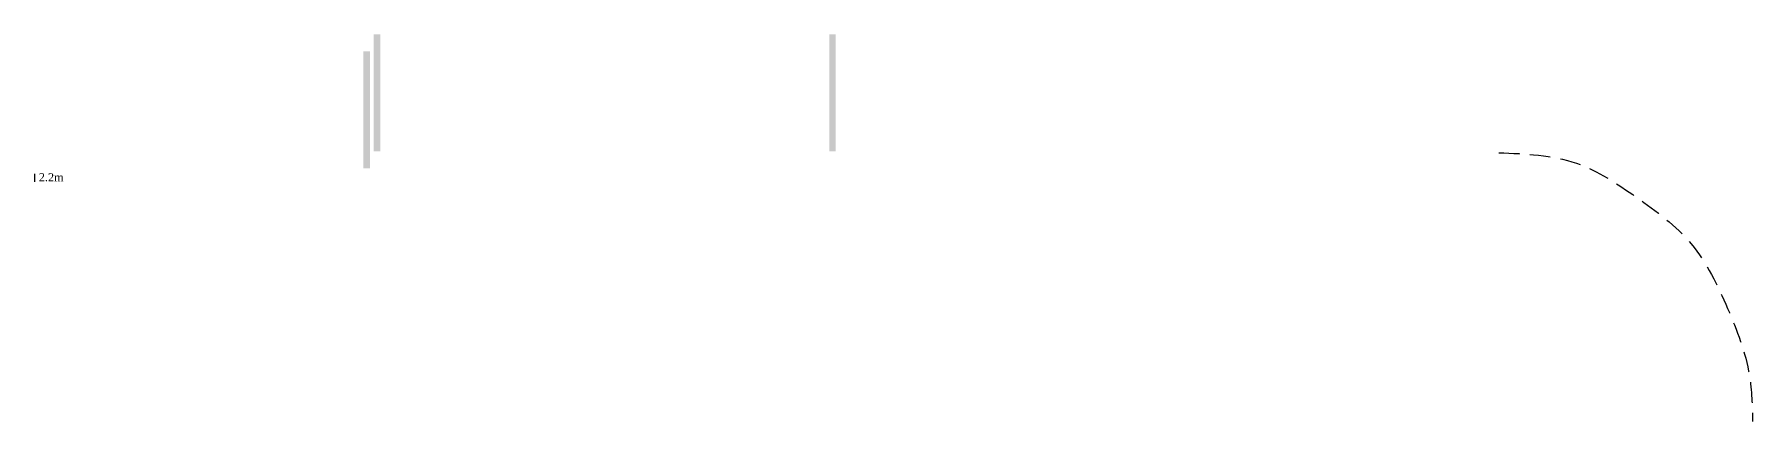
# Model space of a CAD drawing. Header units: millimetres. Extents: x 32 to 511, y 120 to 431.
# Drawn here: x 405.4 to 511, y 407.2 to 431.1 of the extents above; entities that cross this region are included whole.
import ezdxf

# ---------------------------------------------------------------- set-up
doc = ezdxf.new("R2010")
doc.units = ezdxf.units.MM
doc.linetypes.add('DASHED', pattern=[19.05, 12.7, -6.35])

msp = doc.modelspace()

# ---------------------------------------------------------------- hatches: boundary and pattern name
for points in [[(426.624, 431.05), (426.224, 431.05), (426.224, 423.85), (426.624, 423.85)], [(454.622, 431.05), (454.222, 431.05), (454.222, 423.85), (454.622, 423.85)], [(425.989, 430.007), (425.589, 430.007), (425.589, 422.807), (425.989, 422.807)]]:
    msp.add_hatch(color=256).paths.add_polyline_path(points)

# ---------------------------------------------------------------- linework, layer by layer
msp.add_line((405.371, 422.48), (405.371, 421.972))
at = {"linetype": 'DASHED', "ltscale": 0.1}
msp.add_spline([(495.359, 423.764), (500.144, 423.12), (503.816, 421.036), (507.191, 418.159), (509.424, 414.191), (510.764, 410.074), (510.963, 407.226)], degree=3, dxfattribs=at)

# ---------------------------------------------------------------- texts
at = {"insert": (406.407, 422.256), "char_height": 0.5, "attachment_point": 5}
msp.add_mtext('{\\fTimes New Roman|b0|i0|c162|p18;2.2m}', dxfattribs=at)

doc.saveas('drawing.dxf')
